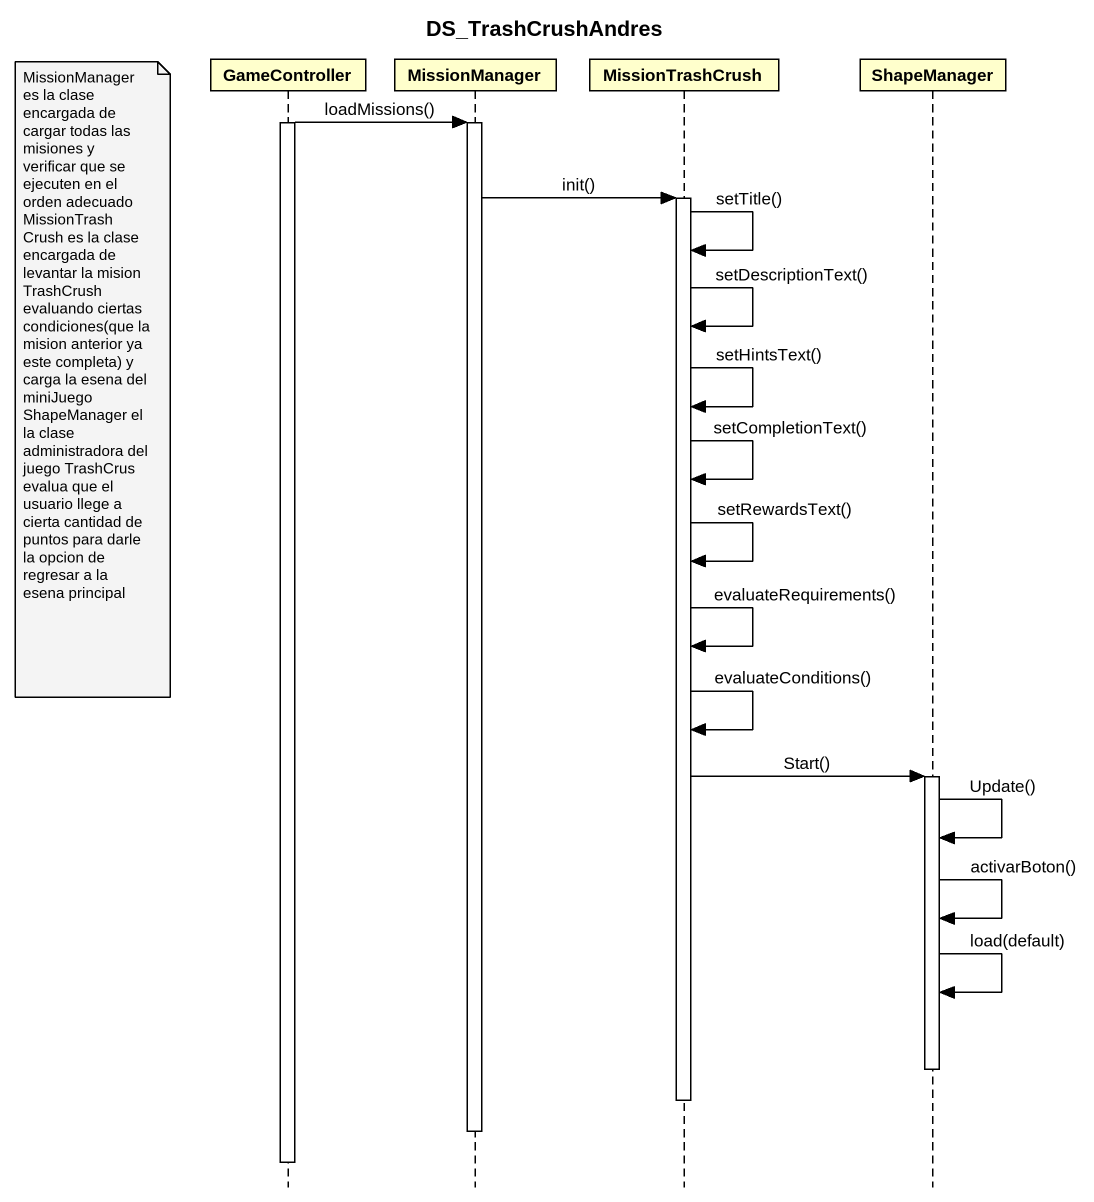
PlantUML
@startuml
title DS_TrashCrushAndres
hide footbox
participant GameController
participant MissionManager
participant MissionTrashCrush
participant ShapeManager

activate GameController
GameController -> MissionManager : loadMissions()
activate MissionManager
MissionManager -> MissionTrashCrush : init()
activate MissionTrashCrush
MissionTrashCrush -> MissionTrashCrush : setTitle()
MissionTrashCrush -> MissionTrashCrush : setDescriptionText()
note left of GameController
  MissionManager es la clase encargada de cargar todas las misiones y verificar que se ejecuten en el orden adecuado
  MissionTrashCrush es la clase encargada de levantar la mision TrashCrush evaluando ciertas condiciones(que la mision anterior ya este completa) y carga la esena del miniJuego
  ShapeManager el la clase administradora del juego TrashCrus evalua que el usuario llege a cierta cantidad de puntos para darle la opcion de regresar a la esena principal
end note
MissionTrashCrush -> MissionTrashCrush : setHintsText()
MissionTrashCrush -> MissionTrashCrush : setCompletionText()
MissionTrashCrush -> MissionTrashCrush : setRewardsText()
MissionTrashCrush -> MissionTrashCrush : evaluateRequirements()
MissionTrashCrush -> MissionTrashCrush : evaluateConditions()
MissionTrashCrush -> ShapeManager : Start()
activate ShapeManager
ShapeManager -> ShapeManager : Update()
ShapeManager -> ShapeManager : activarBoton()
ShapeManager -> ShapeManager : load(default)
deactivate ShapeManager
deactivate MissionTrashCrush
deactivate MissionManager
deactivate GameController
@enduml
